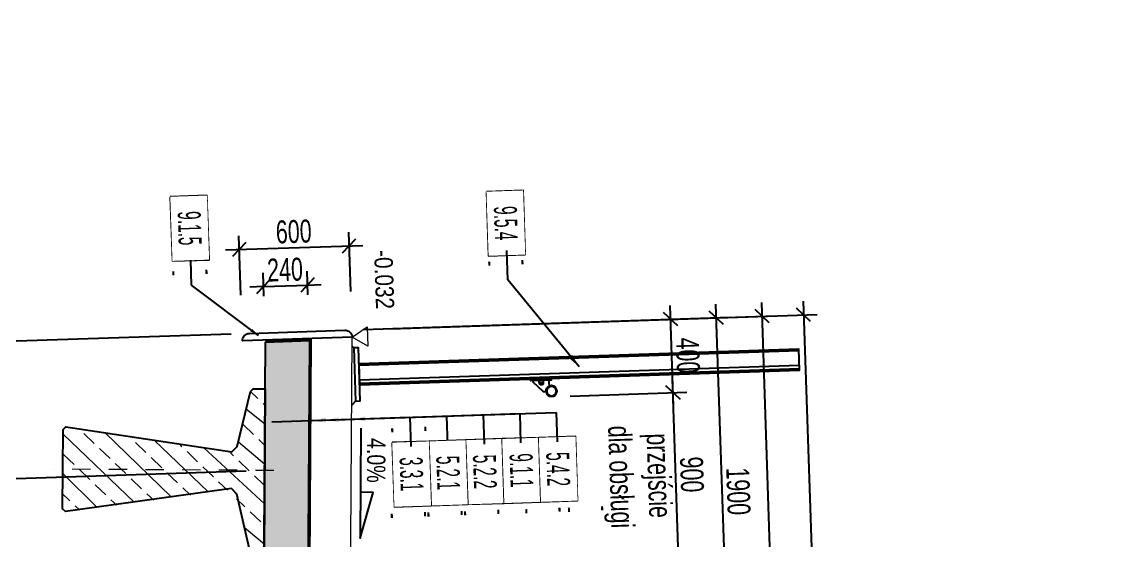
# Model space of a CAD drawing. Header units: metres. Extents: x 8395712 to 9795150, y 4166577 to 5794892.
# Drawn here: x 8418352.63 to 8418358.64, y 5772451.43 to 5772454.26 of the extents above; entities that cross this region are included whole.
import ezdxf
from ezdxf.enums import TextEntityAlignment as Align

# ---------------------------------------------------------------- set-up
doc = ezdxf.new("R2010")
doc.units = ezdxf.units.M
doc.set_wipeout_variables(frame=1)
doc.header["$PDMODE"] = 35
doc.header["$PDSIZE"] = 0.002
doc.linetypes.add('CENTER', pattern=[2, 1.25, -0.25, 0.25, -0.25])
doc.linetypes.add('HIDDEN', pattern=[0.375, 0.25, -0.125])
for name, color, linetype in [('00RysOpi-T', 2, 'Continuous'), ('AII_M_ekrany', 8, 'Continuous'), ('AII_M_izolacja', 8, 'Continuous'), ('AII_M_konstrukcja beton', 3, 'Continuous'), ('AII_M_opisy do legendy', 2, 'Continuous'), ('AII_M_osie główne', 8, 'CENTER'), ('AII_M_wyposażenie', 8, 'Continuous')]:
    doc.layers.add(name, color=color, linetype=linetype)
for name, color, linetype, lineweight in [('AII_M_konstrukcja', 1, 'Continuous', 25), ('AII_M_koty wysokościowe', 1, 'Continuous', 18), ('AII_M_kreskowanie', 8, 'Continuous', 0), ('AII_M_nawierzchnia', 9, 'Continuous', 18), ('AII_M_opisy wymiary', 1, 'Continuous', 25), ('AII_M_wymiary', 1, 'Continuous', 25)]:
    doc.layers.add(name, color=color, linetype=linetype, lineweight=lineweight)
doc.styles.add('CDMSTYLE', font='CDMSIMPL.shx', dxfattribs={"width": 0.7, "bigfont": 'CDMBIGPL.shx'})
doc.dimstyles.new('CDM-ME100MM$7', dxfattribs={"dimscale": 0.1, "dimtxt": 2.5, "dimasz": 1.5, "dimexe": 1.5, "dimexo": 1, "dimgap": 0.5, "dimtad": 1, "dimdec": 0, "dimlfac": 1000, "dimrnd": 1, "dimzin": 9, "dimtxsty": 'CDMSTYLE', "dimblk": 'OBLIQUE', "dimcen": 2.5, "dimdle": 1.5, "dimclrd": 9, "dimclre": 9, "dimclrt": 1, "dimadec": 1, "dimazin": 2, "dimtfac": 1, "dimtdec": 0, "dimtix": 1, "dimtmove": 2, "dimatfit": 3, "dimfxl": 1, "dimtvp": 1, "dimtolj": 1, "dimtzin": 0, "dimlwd": 25, "dimlwe": 25, "dimarcsym": 0})
doc.dimstyles.new('CDM-ME50MM', dxfattribs={"dimscale": 0.05, "dimtxt": 2.5, "dimasz": 1.5, "dimexe": 1.5, "dimexo": 5, "dimgap": 0.5, "dimtad": 1, "dimdec": 0, "dimlfac": 1000, "dimrnd": 1, "dimzin": 9, "dimtxsty": 'CDMSTYLE', "dimblk": 'OBLIQUE', "dimcen": 2.5, "dimdle": 1.5, "dimclrd": 9, "dimclre": 9, "dimadec": 1, "dimazin": 2, "dimtfac": 1, "dimtdec": 1, "dimtix": 1, "dimtmove": 2, "dimatfit": 3, "dimldrblk": 'DOT', "dimfxl": 1, "dimtvp": 1, "dimtolj": 1, "dimtzin": 0, "dimlwd": 25, "dimlwe": 25, "dimarcsym": 0})
doc.dimstyles.new('CDM-ME50MM$7', dxfattribs={"dimscale": 0.05, "dimtxt": 2.5, "dimasz": 1.5, "dimexe": 1.5, "dimexo": 5, "dimgap": 0.5, "dimtad": 1, "dimdec": 0, "dimlfac": 1000, "dimrnd": 1, "dimzin": 9, "dimtxsty": 'CDMSTYLE', "dimblk": 'OBLIQUE', "dimcen": 2.5, "dimdle": 1.5, "dimclrd": 9, "dimclre": 9, "dimadec": 1, "dimazin": 2, "dimtfac": 1, "dimtdec": 1, "dimtix": 1, "dimtmove": 2, "dimatfit": 3, "dimfxl": 1, "dimtvp": 1, "dimtolj": 1, "dimtzin": 0, "dimlwd": 25, "dimlwe": 25, "dimarcsym": 0})

# ---------------------------------------------------------------- blocks, each defined once
blk = doc.blocks.new('Deska_0.6')
at = {"layer": 'AII_M_wyposażenie', "color": 0, "linetype": 'ByBlock', "lineweight": -2}
blk.add_lwpolyline([(0, 0), (0, -0.6000000000000001, 0.4142135623730545), (0.03999999999999915, -0.56), (0.03999999999999915, -0.04000000000000004, 0.4142135623730885)], format="xyb", close=True, dxfattribs=at)
blk = doc.blocks.new('Spadek')
at = {"layer": 'AII_M_wymiary', "color": 9}
blk.add_lwpolyline([(-0.2998809532728046, 3.725290298461914e-09), (0.2998809532728046, -3.725290298461914e-09), (0.04988095699809492, 0.06999999843537807), (0.04988095699809492, 0.06999999843537807), (0.04988095327280462, 1.862645149230957e-09)], dxfattribs=at)
at = {"layer": 'AII_M_wymiary', "color": 1, "style": 'CDMSTYLE', "width": 0.8}
blk.add_attdef('SP', text='', height=0.09999999999999995, rotation=359.9999994663915, dxfattribs=at).set_placement((-0.1249999932479113, 0.03500000201165676), align=Align.CENTER)
blk = doc.blocks.new('_OBLIQUE')
at = {"color": 0, "linetype": 'ByBlock'}
blk.add_line((-0.5, -0.5), (0.5, 0.5), dxfattribs=at)
blk = doc.blocks.new('*D310')
at = {"layer": 'AII_M_wymiary', "color": 9, "lineweight": 25, "transparency": 16777216}
for p, q in [((8418356.213858228, 5772451.264269493), (8418356.178667575, 5772452.313679621)), ((8418355.619563544, 5772452.219888611), (8418356.256139057, 5772452.241235373)), ((8418355.593520815, 5772451.318509412), (8418356.286302473, 5772451.341740977))]:
    blk.add_line(p, q, dxfattribs=at)
at = {"layer": 'Defpoints', "color": 0, "lineweight": 25, "transparency": 16777216}
for p in [(8418356.181181192, 5772452.238721754), (8418355.519619724, 5772452.21653712), (8418355.493576992, 5772451.315157921)]:
    blk.add_point(p, dxfattribs=at)
at = {"layer": 'AII_M_wymiary', "color": 9, "lineweight": 25, "transparency": 16777216, "xscale": 0.07500000000000001, "yscale": 0.07500000000000001, "zscale": 0.07500000000000001}
for p, rotation in [((8418356.181181192, 5772452.238721754), 91.9206224275092), ((8418356.211344609, 5772451.339227359), 271.9206224275092)]:
    blk.add_blockref('_OBLIQUE', p, dxfattribs=dict(at, rotation=rotation))
at = {"layer": 'AII_M_wymiary', "color": 0, "transparency": 16777216, "char_height": 0.125, "attachment_point": 5, "rotation": 271.9206224275092, "style": 'CDMSTYLE'}
for s, insert in [('\\A1;przejście\\Pdla obsługi', (8418355.983882278, 5772451.781852638)), ('\\A1;900', (8418356.283713745, 5772451.79190711))]:
    blk.add_mtext(s, dxfattribs=dict(at, insert=insert))
blk = doc.blocks.new('_DOT')
at = {"color": 0, "linetype": 'ByBlock'}
blk.add_line((-0.5, 0), (-1, 0), dxfattribs=at)
at = {"color": 0, "linetype": 'ByBlock', "const_width": 0.5}
blk.add_lwpolyline([(-0.25, 0, 1), (0.25, 0, 1)], format="xyb", close=True, dxfattribs=at)
blk = doc.blocks.new('*D313')
at = {"layer": 'AII_M_wymiary', "color": 9, "lineweight": 25, "transparency": 16777216}
for p, q in [((8418356.483826715, 5772450.672985289), (8418356.415121155, 5772452.721833635)), ((8418354.490368098, 5772452.582247296), (8418356.49259264, 5772452.649389386)), ((8418354.42771743, 5772450.6790784), (8418356.556270964, 5772450.750456775))]:
    blk.add_line(p, q, dxfattribs=at)
at = {"layer": 'Defpoints', "color": 0, "lineweight": 25, "transparency": 16777216}
for p in [(8418356.417634774, 5772452.646875768), (8418354.390424276, 5772452.578895805), (8418354.32777361, 5772450.675726909)]:
    blk.add_point(p, dxfattribs=at)
at = {"layer": 'AII_M_wymiary', "color": 9, "lineweight": 25, "transparency": 16777216, "xscale": 0.07500000000000001, "yscale": 0.07500000000000001, "zscale": 0.07500000000000001}
for p, rotation in [((8418356.417634774, 5772452.646875768), 91.9206224275092), ((8418356.481313098, 5772450.747943156), 271.9206224275092)]:
    blk.add_blockref('_OBLIQUE', p, dxfattribs=dict(at, rotation=rotation))
at = {"layer": 'AII_M_wymiary', "color": 0, "transparency": 16777216, "insert": (8418356.536924778, 5772451.700342016), "char_height": 0.125, "attachment_point": 5, "rotation": 271.9206224275092, "style": 'CDMSTYLE'}
blk.add_mtext('\\A1;1900', dxfattribs=at)
blk = doc.blocks.new('*D314')
at = {"layer": 'AII_M_wymiary', "color": 9, "lineweight": 25, "transparency": 16777216}
for p, q in [((8418357.149271125, 5772438.288330116), (8418356.66498071, 5772452.730212362)), ((8418354.490368098, 5772452.582247296), (8418356.742452195, 5772452.657768113)), ((8418355.18850825, 5772438.297620549), (8418357.221715372, 5772438.365801601))]:
    blk.add_line(p, q, dxfattribs=at)
at = {"layer": 'Defpoints', "color": 0, "lineweight": 25, "transparency": 16777216}
for p in [(8418356.667494329, 5772452.655254494), (8418354.390424276, 5772452.578895805), (8418355.08856443, 5772438.294269059)]:
    blk.add_point(p, dxfattribs=at)
at = {"layer": 'AII_M_wymiary', "color": 9, "lineweight": 25, "transparency": 16777216, "xscale": 0.07500000000000001, "yscale": 0.07500000000000001, "zscale": 0.07500000000000001}
for p, rotation in [((8418356.667494329, 5772452.655254494), 91.9206224275092), ((8418357.146757506, 5772438.363287983), 271.9206224275092)]:
    blk.add_blockref('_OBLIQUE', p, dxfattribs=dict(at, rotation=rotation))
at = {"layer": 'AII_M_wymiary', "color": 0, "transparency": 16777216, "insert": (8418356.99457676, 5772445.512203793), "char_height": 0.125, "attachment_point": 5, "rotation": 271.9206224275092, "style": 'CDMSTYLE'}
blk.add_mtext('\\A1;14300', dxfattribs=at)
blk = doc.blocks.new('Ekran_przeciwolśnieniowy_pochwyt')
at = {"layer": 'AII_M_ekrany', "color": 0, "linetype": 'ByBlock', "lineweight": -2}
for p, q in [((-0.03199999999378633, 0.0249999999996362), (-0.03199999999378633, 2.424999999999272)), ((-0.01399999999378632, 0.0249999999996362), (-0.01399999999378632, 2.424999999999272)), ((0.06600000000617001, 0.0249999999996362), (0.06600000000617001, 2.424999999999272))]:
    blk.add_line(p, q, dxfattribs=at)
at = {"layer": 'AII_M_ekrany', "color": 0, "linetype": 'ByBlock', "lineweight": -2, "ltscale": 0.5}
for p, q in [((-0.06480513694987167, 1.027759266301002), (-0.06615373115346301, 1.025399227841701)), ((-0.06615373115346301, 1.025399227841701), (-0.0661537316191243, 1.006518901540842)), ((-0.06480513694987167, 1.027759266301002), (-0.05300493440881837, 1.027759266301002)), ((-0.06480513694987167, 1.027759266301002), (-0.06480513694987167, 1.004158863081541)), ((-0.05300493440881837, 1.027759266301002), (-0.05300493487447966, 1.004158861218896)), ((-0.05299999979615677, 1.02795906479558), (-0.05300000026181806, 1.003959064586963)), ((-0.04999999977007974, 1.02795906479558), (-0.05299999979615677, 1.02795906479558)), ((-0.05299999933049548, 1.023459064989295), (-0.05299999839917291, 1.008459064393248)), ((-0.04999999977007974, 1.02795906479558), (-0.04999999930441845, 1.003959064586963)), ((-0.07390815061808098, 1.01797426234087), (-0.07390815061808098, 1.014145346573498)), ((-0.06480513694987167, 1.004158863081541), (-0.0661537316191243, 1.006518901540842)), ((-0.06480513694987167, 1.004158863081541), (-0.05300493487447966, 1.004158861218896)), ((-0.04999999930441845, 1.003959064586963), (-0.05300000026181806, 1.003959064586963))]:
    blk.add_line(p, q, dxfattribs=at)
at = {"layer": 'AII_M_ekrany', "color": 0, "linetype": 'ByBlock', "lineweight": -2}
blk.add_lwpolyline([(0.07400000000598084, 0.0249999999996362), (-0.03999999999359716, 0.0249999999996362), (-0.03999999999359716, 2.424999999999272), (0.07400000000598084, 2.424999999999272), (0.07400000000598084, 0.0249999999996362)], dxfattribs=at)
blk.add_lwpolyline([(-0.0820828640409399, 1.059033340989556), (-0.06372858765826095, 1.059033340989556), (-0.04999999977007974, 1.059033341920879), (-0.04999999977007974, 0.9699703820337913), (-0.05593704148486722, 0.9699703829651138), (-0.110999999711721, 1.025033341004457), (-0.1110000011087049, 1.040033341600504, 0.3173831511516226)], format="xyb", close=True, dxfattribs=at)
for points in [[(-0.03999999999359716, 0.9596685089459083), (-0.03999999999359716, 1.069249619944896), (-0.04999999930441845, 1.069249619944896), (-0.04999999930441845, 0.9596685089459083)], [(-0.1279999999942447, 0), (-0.1279999999942447, 0.0249999999996362), (0.1620000000057189, 0.0249999999996362), (0.1620000000057189, 0)]]:
    blk.add_lwpolyline(points, close=True, dxfattribs=at)
for radius in [0.03, 0.02600000000000001]:
    blk.add_circle((-0.1100000004791308, 1.070016670255866), radius, dxfattribs=at)
at = {"layer": 'AII_M_ekrany', "color": 0, "linetype": 'ByBlock', "lineweight": -2, "ltscale": 0.5}
for centre, start, end in [((-0.06633018837601412, 1.017823151527848), 88.6657413603668, 180.380831580597), ((-0.06633018884167541, 1.014094976923372), 179.6191684194028, 271.3342585862839)]:
    blk.add_arc(centre, 0.007578128795159279, start, end, dxfattribs=at)
blk = doc.blocks.new('*D316')
at = {"layer": 'AII_M_wymiary', "color": 9, "lineweight": 25, "transparency": 16777216}
for p, q in [((8418356.183694873, 5772452.16376389), (8418356.165261673, 5772452.713454911)), ((8418354.490368098, 5772452.582247296), (8418356.242733156, 5772452.641010662)), ((8418355.619563544, 5772452.219888611), (8418356.256139118, 5772452.241235374))]:
    blk.add_line(p, q, dxfattribs=at)
at = {"layer": 'Defpoints', "color": 0, "lineweight": 25, "transparency": 16777216}
for p in [(8418356.167775292, 5772452.638497043), (8418354.390424276, 5772452.578895805), (8418355.519619724, 5772452.21653712)]:
    blk.add_point(p, dxfattribs=at)
at = {"layer": 'AII_M_wymiary', "color": 9, "lineweight": 25, "transparency": 16777216, "xscale": 0.07500000000000001, "yscale": 0.07500000000000001, "zscale": 0.07500000000000001}
for p, rotation in [((8418356.167775292, 5772452.638497043), 91.9206224275092), ((8418356.181181254, 5772452.238721756), 271.9206224275092)]:
    blk.add_blockref('_OBLIQUE', p, dxfattribs=dict(at, rotation=rotation))
at = {"layer": 'AII_M_wymiary', "color": 0, "transparency": 16777216, "insert": (8418356.261929115, 5772452.441541954), "char_height": 0.125, "attachment_point": 5, "rotation": 271.9206224275092, "style": 'CDMSTYLE'}
blk.add_mtext('\\A1;400', dxfattribs=at)
blk = doc.blocks.new('00kota3')
at = {"layer": 'AII_M_koty wysokościowe', "color": 0, "linetype": 'Continuous', "lineweight": -2}
blk.add_lwpolyline([(1.080883523449302, 1.662365338939708), (-1.035982793706353, 1.662365338939708), (0, 0)], close=True, dxfattribs=at)
at = {"layer": 'AII_M_koty wysokościowe', "color": 0, "linetype": 'Continuous', "lineweight": -2, "style": 'CDMSTYLE', "width": 0.85}
blk.add_attdef('%%P000.000', (0.4929666414439566, 2.692536952497903), '', height=2, dxfattribs=at)
blk = doc.blocks.new('T27')
at = {"layer": 'AII_M_kreskowanie'}
h = blk.add_hatch(dxfattribs=at)
h.set_pattern_fill('ANSI33', color=256, scale=25, angle=1.718358001650266)
h.set_pattern_definition([(46.71835800165023, (-1296896.902960777, -174361.3138179779), (-115.5688032933521, 108.83663999473), []), (46.71835800165023, (-1296784.700190544, -174357.9477348328), (-115.5688032933521, 108.83663999473), [79.37499999999994, -39.68749999999997])])
edge = h.paths.add_edge_path()
edge.add_line((-445, -2.86102294921875e-06), (444.9999999998743, -2.861106091600618e-06))
edge.add_line((445, -9.5367431640625e-07), (445.0000000001003, -65.00000095368775))
edge.add_line((444.9999990463257, -65.00000095367432), (429.9999990463197, -80.00000095365431))
edge.add_line((430, -80.00000286102295), (129.9999999999325, -150.0000028610064))
edge.add_line((129.9999990463257, -150.0000019073486), (99.99999904631457, -180.0000019073377))
edge.add_line((100.0000009536743, -180), (231.5780153273781, -1085.000000000008))
edge.add_line((231.5780143737793, -1085), (216.5780143737742, -1100.000000000009))
edge.add_line((216.5780153274536, -1100.000001907349), (-216.5780134200162, -1100.000001907305))
edge.add_line((-216.5780153274536, -1100.000000953674), (-231.5780153274336, -1085.000000953668))
edge.add_line((-231.578013420105, -1085.000001907349), (-99.99999904633327, -180.0000019073653))
edge.add_line((-100, -180.0000019073486), (-129.99999999996, -150.0000019073367))
edge.add_line((-130.0000009536743, -150.0000009536743), (-430.0000009537778, -80.00000095365036))
edge.add_line((-430.0000009536743, -80), (-445.0000009536543, -64.99999999999403))
edge.add_line((-445, -65), (-444.9999999998667, -8.682832230988424e-12))
at = {"layer": 'AII_M_konstrukcja', "color": 2}
blk.add_lwpolyline([(-445, -2.86102294921875e-06), (445, -9.5367431640625e-07), (444.9999990463257, -65.00000095367432), (430, -80.00000286102295), (129.9999990463257, -150.0000019073486), (100.0000009536743, -180), (231.5780143737793, -1085), (216.5780153274536, -1100.000001907349), (-216.5780153274536, -1100.000000953674), (-231.578013420105, -1085.000001907349), (-100, -180.0000019073486), (-130.0000009536743, -150), (-430.0000009536743, -80), (-445, -65)], close=True, dxfattribs=at)
at = {"layer": 'AII_M_osie główne', "lineweight": 18, "ltscale": 0.1}
blk.add_lwpolyline([(9.5367431640625e-07, 50.00000095367432), (-1.9073486328125e-06, -1150.000000953674)], dxfattribs=at)
blk = doc.blocks.new('*D317')
at = {"layer": 'AII_M_wymiary', "color": 9, "lineweight": 25, "transparency": 16777216}
for p, q in [((8418353.77077258, 5772452.558116565), (8418352.195263391, 5772452.505283839)), ((8418352.26770764, 5772452.582755323), (8418352.297871057, 5772451.683260927)), ((8418353.853476403, 5772451.810468361), (8418352.220399572, 5772451.755705177))]:
    blk.add_line(p, q, dxfattribs=at)
at = {"layer": 'Defpoints', "color": 0, "lineweight": 25, "transparency": 16777216}
for p in [(8418353.870716402, 5772452.561468055), (8418352.295357438, 5772451.758218794), (8418353.953420226, 5772451.813819852)]:
    blk.add_point(p, dxfattribs=at)
at = {"layer": 'AII_M_wymiary', "color": 9, "lineweight": 25, "transparency": 16777216, "xscale": 0.07500000000000001, "yscale": 0.07500000000000001, "zscale": 0.07500000000000001}
for p, rotation in [((8418352.270221258, 5772452.507797456), 91.92062242750899), ((8418352.295357438, 5772451.758218794), 271.920622427509)]:
    blk.add_blockref('_OBLIQUE', p, dxfattribs=dict(at, rotation=rotation))
at = {"layer": 'AII_M_wymiary', "color": 0, "lineweight": -3, "transparency": 16777216, "insert": (8418352.370240193, 5772452.13594068), "char_height": 0.125, "attachment_point": 5, "rotation": 271.920622427509, "style": 'CDMSTYLE'}
blk.add_mtext('\\A1;750', dxfattribs=at)
blk = doc.blocks.new('*D318')
at = {"layer": 'AII_M_wymiary', "color": 9, "lineweight": 25, "transparency": 16777216}
for p, q in [((8418352.292843863, 5772451.833176662), (8418352.328034516, 5772450.783766534)), ((8418353.853476403, 5772451.810468361), (8418352.220399614, 5772451.755705178)), ((8418353.847660044, 5772450.909767428), (8418352.250563033, 5772450.856210782))]:
    blk.add_line(p, q, dxfattribs=at)
at = {"layer": 'Defpoints', "color": 0, "lineweight": 25, "transparency": 16777216}
for p in [(8418353.953420226, 5772451.813819852), (8418352.3255209, 5772450.8587244), (8418353.947603865, 5772450.913118919)]:
    blk.add_point(p, dxfattribs=at)
at = {"layer": 'AII_M_wymiary', "color": 9, "lineweight": 25, "transparency": 16777216, "xscale": 0.07500000000000001, "yscale": 0.07500000000000001, "zscale": 0.07500000000000001}
for p, rotation in [((8418352.29535748, 5772451.758218796), 91.92062242750899), ((8418352.3255209, 5772450.8587244), 271.920622427509)]:
    blk.add_blockref('_OBLIQUE', p, dxfattribs=dict(at, rotation=rotation))
at = {"layer": 'AII_M_wymiary', "color": 0, "lineweight": -3, "transparency": 16777216, "insert": (8418352.397890035, 5772451.311404153), "char_height": 0.125, "attachment_point": 5, "rotation": 271.920622427509, "style": 'CDMSTYLE'}
blk.add_mtext('\\A1;900', dxfattribs=at)
blk = doc.blocks.new('OpiTxt01')
at = {"color": 0, "linetype": 'Continuous', "lineweight": 20, "style": 'CDMSTYLE', "width": 0.7}
blk.add_attdef('TEKST_GORNY', (1, 0.8945185874659813), '', height=2, dxfattribs=at)
at = {"color": 0, "linetype": 'Continuous', "lineweight": -2, "style": 'CDMSTYLE', "width": 0.7}
blk.add_attdef('TEKST_DOLNY', (1.049030266685349, -2.731473425873787), '', height=2, dxfattribs=at)
blk = doc.blocks.new('OpiNum01')
at = {"layer": 'AII_M_opisy do legendy', "color": 0, "linetype": 'Continuous'}
blk.add_lwpolyline([(-3.5, -1.999999999999999), (3.500000000000001, -2), (3.5, 2), (-3.5, 2)], close=True, dxfattribs=at)
at = {"color": 9, "linetype": 'Continuous', "lineweight": 25, "style": 'CDMSTYLE', "width": 0.7, "flags": 1}
for tag, p in [('NAZWAPOL', (-4.104931844502406, -6.80252055447653)), ('NAZWAANG', (-4.104931844502403, -10.47658496644755)), ('SPECYF', (-4.104931844502399, -14.15064937841856)), ('ID', (-4.104931844502396, -17.82471379038958)), ('BAZA', (-4.104931844502392, -21.4987782023606)), ('RYSUNEK', (-4.104931844502389, -25.17284261433161))]:
    blk.add_attdef(tag, p, '', height=2, dxfattribs=at)
at = {"layer": 'AII_M_opisy do legendy', "linetype": 'Continuous', "lineweight": -2, "style": 'CDMSTYLE', "width": 0.5}
blk.add_attdef('NR', text='', height=2.5, dxfattribs=at).set_placement((0, 0), align=Align.MIDDLE)
at = {"color": 0, "linetype": 'Continuous'}
blk.add_wipeout([(-3.499999999999999, -1.9999999999999982), (3.4999999999999973, -1.9999999999999991), (3.499999999999997, 2), (-3.499999999999999, 2)], dxfattribs=at).dxf.layer = 'AII_M_opisy do legendy'
blk = doc.blocks.new('*D378')
at = {"layer": 'AII_M_opisy wymiary', "color": 9, "linetype": 'ByBlock', "lineweight": 25, "transparency": 16777216}
for p, q in [((8418354.189430507, 5772452.772268151), (8418354.18514293, 5772452.900126692)), ((8418353.949565334, 5772452.764224573), (8418353.945277758, 5772452.892083114)), ((8418353.947791377, 5772452.817125247), (8418353.872833513, 5772452.81461163)), ((8418353.947791377, 5772452.817125247), (8418354.18765655, 5772452.825168825)), ((8418354.18765655, 5772452.825168825), (8418354.262614416, 5772452.827682443))]:
    blk.add_line(p, q, dxfattribs=at)
at = {"layer": 'Defpoints', "color": 0, "linetype": 'ByBlock', "lineweight": 25, "transparency": 16777216}
for p in [(8418354.18765655, 5772452.825168828), (8418353.957944062, 5772452.514365021), (8418354.197809234, 5772452.522408599)]:
    blk.add_point(p, dxfattribs=at)
at = {"layer": 'AII_M_opisy wymiary', "color": 9, "linetype": 'ByBlock', "lineweight": 25, "transparency": 16777216, "xscale": 0.07500000000000001, "yscale": 0.07500000000000001, "zscale": 0.07500000000000001}
for p, rotation in [((8418353.947791377, 5772452.817125247), 1.920622386341133), ((8418354.18765655, 5772452.825168825), 181.9206223863411)]:
    blk.add_blockref('_OBLIQUE', p, dxfattribs=dict(at, rotation=rotation))
at = {"layer": 'AII_M_opisy wymiary', "color": 0, "linetype": 'ByBlock', "lineweight": 25, "transparency": 16777216, "insert": (8418354.06479141, 5772452.90859788), "char_height": 0.125, "attachment_point": 5, "rotation": 1.9206223863411112, "style": 'CDMSTYLE'}
blk.add_mtext('\\A1;240', dxfattribs=at)
blk = doc.blocks.new('*D379')
at = {"layer": 'AII_M_opisy wymiary', "color": 9, "linetype": 'ByBlock', "lineweight": 25, "transparency": 16777216}
for p, q in [((8418353.823700747, 5772452.770009481), (8418353.812836, 5772453.0940039)), ((8418354.423363673, 5772452.790118426), (8418354.412498927, 5772453.114112844)), ((8418353.740391752, 5772453.016532416), (8418354.48997041, 5772453.041668596))]:
    blk.add_line(p, q, dxfattribs=at)
at = {"layer": 'Defpoints', "color": 0, "linetype": 'ByBlock', "lineweight": 25, "transparency": 16777216}
for p in [(8418354.415012544, 5772453.039154979), (8418354.4317424, 5772452.540258874), (8418353.832079472, 5772452.520149929)]:
    blk.add_point(p, dxfattribs=at)
at = {"layer": 'AII_M_opisy wymiary', "color": 9, "linetype": 'ByBlock', "lineweight": 25, "transparency": 16777216, "xscale": 0.07500000000000001, "yscale": 0.07500000000000001, "zscale": 0.07500000000000001}
for p, rotation in [((8418353.815349618, 5772453.019046034), 181.9206223863411), ((8418354.415012544, 5772453.039154978), 1.920622386341111)]:
    blk.add_blockref('_OBLIQUE', p, dxfattribs=dict(at, rotation=rotation))
at = {"layer": 'AII_M_opisy wymiary', "color": 0, "linetype": 'ByBlock', "lineweight": 25, "transparency": 16777216, "insert": (8418354.112248525, 5772453.11655135), "char_height": 0.125, "attachment_point": 5, "rotation": 1.9206223863411112, "style": 'CDMSTYLE'}
blk.add_mtext('\\A1;600', dxfattribs=at)
blk = doc.blocks.new('*D387')
at = {"layer": 'AII_M_opisy wymiary', "color": 9, "linetype": 'ByBlock', "lineweight": 25, "transparency": 16777216}
for p, q in [((8418356.89040432, 5772452.737771656), (8418357.914284725, 5772422.204934105)), ((8418354.64028383, 5772452.58727453), (8418356.967875805, 5772452.665327407)), ((8418355.659137022, 5772422.204352713), (8418357.986728974, 5772422.28240559))]:
    blk.add_line(p, q, dxfattribs=at)
at = {"layer": 'Defpoints', "color": 0, "linetype": 'ByBlock', "lineweight": 25, "transparency": 16777216}
for p in [(8418354.390424276, 5772452.578895804), (8418357.911771107, 5772422.279891971), (8418355.409277467, 5772422.195973987)]:
    blk.add_point(p, dxfattribs=at)
at = {"layer": 'AII_M_opisy wymiary', "color": 9, "linetype": 'ByBlock', "lineweight": 25, "transparency": 16777216, "xscale": 0.07500000000000001, "yscale": 0.07500000000000001, "zscale": 0.07500000000000001}
for p, rotation in [((8418356.892917939, 5772452.662813789), 91.92062238634111), ((8418357.911771107, 5772422.279891971), 271.9206223863411)]:
    blk.add_blockref('_OBLIQUE', p, dxfattribs=dict(at, rotation=rotation))
at = {"layer": 'AII_M_opisy wymiary', "color": 0, "linetype": 'ByBlock', "lineweight": 25, "transparency": 16777216, "insert": (8418357.489795368, 5772437.474285436), "char_height": 0.125, "attachment_point": 5, "rotation": 271.9206223863411, "style": 'CDMSTYLE'}
blk.add_mtext('\\A1;30400', dxfattribs=at)

msp = doc.modelspace()

# ---------------------------------------------------------------- hatches: boundary and pattern name
at = {"layer": 'AII_M_kreskowanie', "lineweight": 25}
h = msp.add_hatch(dxfattribs=at)
h.set_pattern_fill('ANSI33', color=256, scale=0.5, angle=-88.07937756174447)
h.set_pattern_definition([(316.9206224382555, (8418345.548869468, 5772466.080827619), (0.08537636531537345, 0.09130101995890244), []), (316.9206224382555, (8418345.551831795, 5772465.992488927), (0.08537636531537345, 0.09130101995890244), [0.0625, -0.03125])])
h.paths.add_polyline_path([(8418354.648984825, 5772438.32955641), (8418353.944049424, 5772450.362690571), (8418353.957944058, 5772452.51436502), (8418354.19780923, 5772452.522408598), (8418354.183914596, 5772450.370734149), (8418354.888849998, 5772438.337599988)])

# ---------------------------------------------------------------- linework, layer by layer
at = {"layer": 'AII_M_ekrany', "color": 8}
for points in [[(8418354.431421753, 5772452.490604847), (8418354.44008267, 5772452.482505952)], [(8418354.449801993, 5772452.192668869), (8418354.429356616, 5772452.170804695)]]:
    msp.add_lwpolyline(points, dxfattribs=at)
at = {"layer": 'AII_M_izolacja', "linetype": 'HIDDEN', "ltscale": 0.5, "const_width": 0.01}
msp.add_lwpolyline([(8418354.6491524, 5772438.32455922), (8418354.894139692, 5772438.332774562), (8418354.188911788, 5772450.370901722), (8418354.202838734, 5772452.527580067), (8418353.957776483, 5772452.51936221)], dxfattribs=at)
at = {"layer": 'AII_M_izolacja'}
msp.add_lwpolyline([(8418354.899429388, 5772438.327949136), (8418354.193908978, 5772450.371069296), (8418354.207868239, 5772452.532751535)], dxfattribs=at)
at = {"layer": 'AII_M_konstrukcja beton'}
msp.add_lwpolyline([(8418354.648984825, 5772438.32955641), (8418353.944049424, 5772450.362690571), (8418353.957944058, 5772452.51436502), (8418354.19780923, 5772452.522408598), (8418354.183914596, 5772450.370734149), (8418354.888849998, 5772438.337599988), (8418354.648984825, 5772438.32955641)], dxfattribs=at)
at = {"layer": 'AII_M_nawierzchnia'}
msp.add_lwpolyline([(8418354.42101445, 5772450.878966042), (8418354.4317424, 5772452.540258872)], dxfattribs=at)
at = {"layer": 'AII_M_opisy wymiary', "color": 1, "linetype": 'ByBlock', "lineweight": 40}
msp.add_circle((8418171.830326973, 5772432.124002992), 22459.48405515863, dxfattribs=at)

# ---------------------------------------------------------------- block references
at = {"layer": 'AII_M_ekrany', "xscale": -1, "rotation": 271.9206224382555}
msp.add_blockref('Ekran_przeciwolśnieniowy_pochwyt', (8418354.445512082, 5772452.32059696), dxfattribs=at)
at = {"layer": 'AII_M_konstrukcja', "color": 2, "lineweight": -3, "xscale": 0.001, "yscale": 0.001, "zscale": 0.001, "rotation": 269.6300123956593}
msp.add_blockref('T27', (8418353.953420224, 5772451.813819851), dxfattribs=at)
at = {"layer": 'AII_M_koty wysokościowe', "color": 1, "linetype": 'Continuous'}
ref = msp.add_blockref('00kota3', (8418354.4317424, 5772452.540258872), dxfattribs=dict(at, xscale=-0.05, yscale=0.05, zscale=0.05, rotation=271.9206224382555))
ref.add_attrib('%%P000.000', '-0.032', (8418354.550545417, 5772453.014393332), dxfattribs={"color": 0, "linetype": 'Continuous', "lineweight": -2, "height": 0.1, "rotation": 271.9206224275091, "style": 'CDMSTYLE', "width": 0.85})
at = {"layer": 'AII_M_wymiary', "rotation": 269.6300123956166}
msp.add_blockref('Spadek', (8418354.47656489, 5772451.744512969), dxfattribs=at).add_auto_attribs({'SP': '4.0%'})
at = {"layer": 'AII_M_wyposażenie', "xscale": -1, "rotation": 271.9206224382555}
msp.add_blockref('Deska_0.6', (8418354.4317424, 5772452.540258872), dxfattribs=at)
at = {"layer": 'Defpoints', "color": 250, "linetype": 'Continuous', "lineweight": 0}
for p, xscale, yscale, zscale, rotation in [((8418353.550990388, 5772452.960405124), 0.04999999999999999, 0.04999999999999999, 0.04999999999999999, 271.9206224414594), ((8418354.745025063, 5772452.103898529), 0.05, 0.05, 0.05, 271.9206223876971), ((8418354.742953477, 5772451.637996436), 0.04999999999999999, 0.04999999999999999, 0.04999999999999999, 271.9206224382555), ((8418354.942841133, 5772451.644699418), 0.04999999999999999, 0.04999999999999999, 0.04999999999999999, 271.9206224382555)]:
    msp.add_blockref('OpiTxt01', p, dxfattribs=dict(at, xscale=xscale, yscale=yscale, zscale=zscale, rotation=rotation)).add_auto_attribs({'TEKST_GORNY': '-', 'TEKST_DOLNY': '-'})

# ---------------------------------------------------------------- dimensions: what is measured, and where the dimension line sits
at = {"layer": 'AII_M_opisy wymiary', "color": 1, "linetype": 'ByBlock', "lineweight": 25}
for base, p1, p2, picture, middle in [((8418354.415012544, 5772453.039154979), (8418353.83207947, 5772452.520149928), (8418354.431742396, 5772452.540258872), '*D379', (8418354.112248525, 5772453.116551348)), ((8418354.18765655, 5772452.825168828), (8418353.957944058, 5772452.51436502), (8418354.19780923, 5772452.522408598), '*D378', (8418354.06479141, 5772452.908597879))]:
    dim = msp.add_linear_dim(base=base, p1=p1, p2=p2, angle=1.920622386341133, dimstyle='CDM-ME50MM', dxfattribs=at)
    dim.commit()
    dim.dimension.update_dxf_attribs({"geometry": picture, "text_midpoint": middle})
at = {"layer": 'AII_M_wymiary'}
for base, p1, picture, middle in [((8418356.417634774, 5772452.646875768), (8418354.327773608, 5772450.675726908), '*D313', (8418356.536924778, 5772451.700342016)), ((8418356.667494329, 5772452.655254494), (8418355.088564426, 5772438.294269058), '*D314', (8418356.99457676, 5772445.512203793)), ((8418356.167775292, 5772452.638497043), (8418355.519619724, 5772452.216537119), '*D316', (8418356.261929115, 5772452.441541954))]:
    dim = msp.add_linear_dim(base=base, p1=p1, p2=(8418354.390424274, 5772452.578895804), angle=91.9206224275092, dimstyle='CDM-ME50MM', override={"dimexo": 2}, dxfattribs=at)
    dim.commit()
    dim.dimension.update_dxf_attribs({"geometry": picture, "text_midpoint": middle})
at = {"layer": 'AII_M_wymiary', "lineweight": -3}
for base, p1, p2, picture, middle in [((8418352.295357438, 5772451.758218794), (8418353.8707164, 5772452.561468055), (8418353.953420224, 5772451.813819851), '*D317', (8418352.370240193, 5772452.13594068)), ((8418352.3255209, 5772450.8587244), (8418353.953420224, 5772451.813819851), (8418353.947603865, 5772450.913118918), '*D318', (8418352.397890035, 5772451.311404153))]:
    dim = msp.add_linear_dim(base=base, p1=p1, p2=p2, angle=271.920622427509, dimstyle='CDM-ME50MM', override={"dimexo": 2}, dxfattribs=at)
    dim.commit()
    dim.dimension.update_dxf_attribs({"geometry": picture, "text_midpoint": middle})
at = {"layer": 'AII_M_wymiary'}
dim = msp.add_linear_dim(base=(8418356.181181192, 5772452.238721754), p1=(8418355.493576992, 5772451.315157921), p2=(8418355.519619724, 5772452.216537119), angle=91.9206224275092, text='<>\\Xprzejście\\Pdla obsługi', dimstyle='CDM-ME50MM', override={"dimexo": 2}, dxfattribs=at)
dim.commit()
dim.dimension.update_dxf_attribs({"geometry": '*D310', "text_midpoint": (8418356.1962629, 5772451.788974556)})

# ---------------------------------------------------------------- leaders
at = {"layer": '00RysOpi-T', "color": 9, "linetype": 'Continuous', "lineweight": 0}
msp.add_leader([(8418354.213596202, 5772452.086077732), (8418354.94491271, 5772452.110601512), (8418354.950275093, 5772451.950691397)], dimstyle='CDM-ME50MM$7', dxfattribs=at)

# ---------------------------------------------------------------- next in the draw order: block references
at = {"layer": '00RysOpi-T', "color": 1, "linetype": 'Continuous', "lineweight": 0}
for p, xscale, yscale, zscale, rotation, values in [((8418355.269305008, 5772453.162999969), 0.05, 0.05, 0.05, 271.9206227178877, {'NR': '9.5.4'}), ((8418353.545125281, 5772453.135306812), 0.04999999999999998, 0.04999999999999998, 0.04999999999999998, 271.9206224414594, {'NR': '9.1.5'}), ((8418355.155189982, 5772451.807478648), 0.04999999999999999, 0.04999999999999999, 0.04999999999999999, 271.9206224382555, {'NR': '5.2.2'})]:
    msp.add_blockref('OpiNum01', p, dxfattribs=dict(at, xscale=xscale, yscale=yscale, zscale=zscale, rotation=rotation)).add_auto_attribs(values)

# ---------------------------------------------------------------- next in the draw order: block references
at = {"layer": '00RysOpi-T', "color": 1, "linetype": 'Continuous', "lineweight": 0, "xscale": 0.04999999999999999, "yscale": 0.04999999999999999, "zscale": 0.04999999999999999, "rotation": 271.9206224382555}
for p, values in [((8418354.95530233, 5772451.800775664), {'NR': '5.2.1'}), ((8418355.355077617, 5772451.814181625), {'NR': '9.1.1'})]:
    msp.add_blockref('OpiNum01', p, dxfattribs=at).add_auto_attribs(values)
at = {"layer": 'Defpoints', "color": 250, "linetype": 'Continuous', "lineweight": 0, "xscale": 0.05, "yscale": 0.05, "zscale": 0.05, "rotation": 271.9206227178877}
msp.add_blockref('OpiTxt01', (8418355.274332244, 5772453.013084237), dxfattribs=at).add_auto_attribs({'TEKST_GORNY': '-', 'TEKST_DOLNY': '-'})

# ---------------------------------------------------------------- next in the draw order: leaders
at = {"layer": '00RysOpi-T', "color": 9, "linetype": 'Continuous', "lineweight": 0}
msp.add_leader([(8418353.920586403, 5772452.549721953), (8418353.555527024, 5772452.825119437), (8418353.550990388, 5772452.960405124)], dimstyle='CDM-ME100MM$7', override={"dimasz": 0.5}, dxfattribs=at)
msp.add_leader([(8418355.669254147, 5772452.378643172), (8418355.27969463, 5772452.853174122), (8418355.274332244, 5772453.013084237)], dimstyle='CDM-ME50MM$7', dxfattribs=at)

# ---------------------------------------------------------------- next in the draw order: block references
at = {"layer": '00RysOpi-T', "color": 1, "linetype": 'Continuous', "lineweight": 0, "xscale": 0.04999999999999999, "yscale": 0.04999999999999999, "zscale": 0.04999999999999999, "rotation": 271.9206224382555}
msp.add_blockref('OpiNum01', (8418355.554965261, 5772451.820884603), dxfattribs=at).add_auto_attribs({'NR': '5.4.2'})
at = {"layer": 'Defpoints', "color": 250, "linetype": 'Continuous', "lineweight": 0, "xscale": 0.04999999999999999, "yscale": 0.04999999999999999, "zscale": 0.04999999999999999, "rotation": 271.9206224382555}
for p in [(8418355.142728787, 5772451.651402402), (8418355.476461573, 5772451.662593714)]:
    msp.add_blockref('OpiTxt01', p, dxfattribs=at).add_auto_attribs({'TEKST_GORNY': '-', 'TEKST_DOLNY': '-'})

# ---------------------------------------------------------------- next in the draw order: leaders
at = {"layer": '00RysOpi-T', "color": 9, "linetype": 'Continuous', "lineweight": 0}
for points in [[(8418354.286572943, 5772452.088524911), (8418355.344687998, 5772452.12400747), (8418355.350050382, 5772451.964097355)], [(8418354.210149825, 5772452.085962157), (8418355.144800361, 5772452.117304496), (8418355.150162745, 5772451.957394379)]]:
    msp.add_leader(points, dimstyle='CDM-ME50MM$7', dxfattribs=at)

# ---------------------------------------------------------------- next in the draw order: block references
at = {"layer": 'Defpoints', "color": 250, "linetype": 'Continuous', "lineweight": 0, "xscale": 0.04999999999999999, "yscale": 0.04999999999999999, "zscale": 0.04999999999999999, "rotation": 271.9206224382555}
msp.add_blockref('OpiTxt01', (8418355.70899079, 5772451.6703913), dxfattribs=at).add_auto_attribs({'TEKST_GORNY': '-', 'TEKST_DOLNY': '-'})

# ---------------------------------------------------------------- next in the draw order: leaders
at = {"layer": '00RysOpi-T', "color": 9, "linetype": 'Continuous', "lineweight": 0}
msp.add_leader([(8418354.427619234, 5772452.093254712), (8418355.544575645, 5772452.130710452), (8418355.549938029, 5772451.970800337)], dimstyle='CDM-ME50MM$7', dxfattribs=at)

# ---------------------------------------------------------------- next in the draw order: block references
at = {"layer": '00RysOpi-T', "color": 1, "linetype": 'Continuous', "lineweight": 0, "xscale": 0.05, "yscale": 0.05, "zscale": 0.05, "rotation": 271.9206223876971}
msp.add_blockref('OpiNum01', (8418354.755414685, 5772451.794072682), dxfattribs=at).add_auto_attribs({'NR': '3.3.1'})

# ---------------------------------------------------------------- next in the draw order: dimensions: what is measured, and where the dimension line sits
at = {"layer": 'AII_M_opisy wymiary', "color": 1, "linetype": 'ByBlock', "lineweight": 25}
dim = msp.add_linear_dim(base=(8418357.911771107, 5772422.279891971), p1=(8418354.390424276, 5772452.578895804), p2=(8418355.409277467, 5772422.195973988), angle=271.9206223863411, dimstyle='CDM-ME50MM', dxfattribs=at)
dim.commit()
dim.dimension.update_dxf_attribs({"geometry": '*D387', "text_midpoint": (8418357.489795368, 5772437.474285434)})

# ---------------------------------------------------------------- next in the draw order: leaders
at = {"layer": '00RysOpi-T', "color": 9, "linetype": 'Continuous', "lineweight": 0}
msp.add_leader([(8418353.992659094, 5772452.07866888), (8418354.745025063, 5772452.103898529), (8418354.750387449, 5772451.943988414)], dimstyle='CDM-ME50MM$7', dxfattribs=at)

doc.saveas('drawing.dxf')
